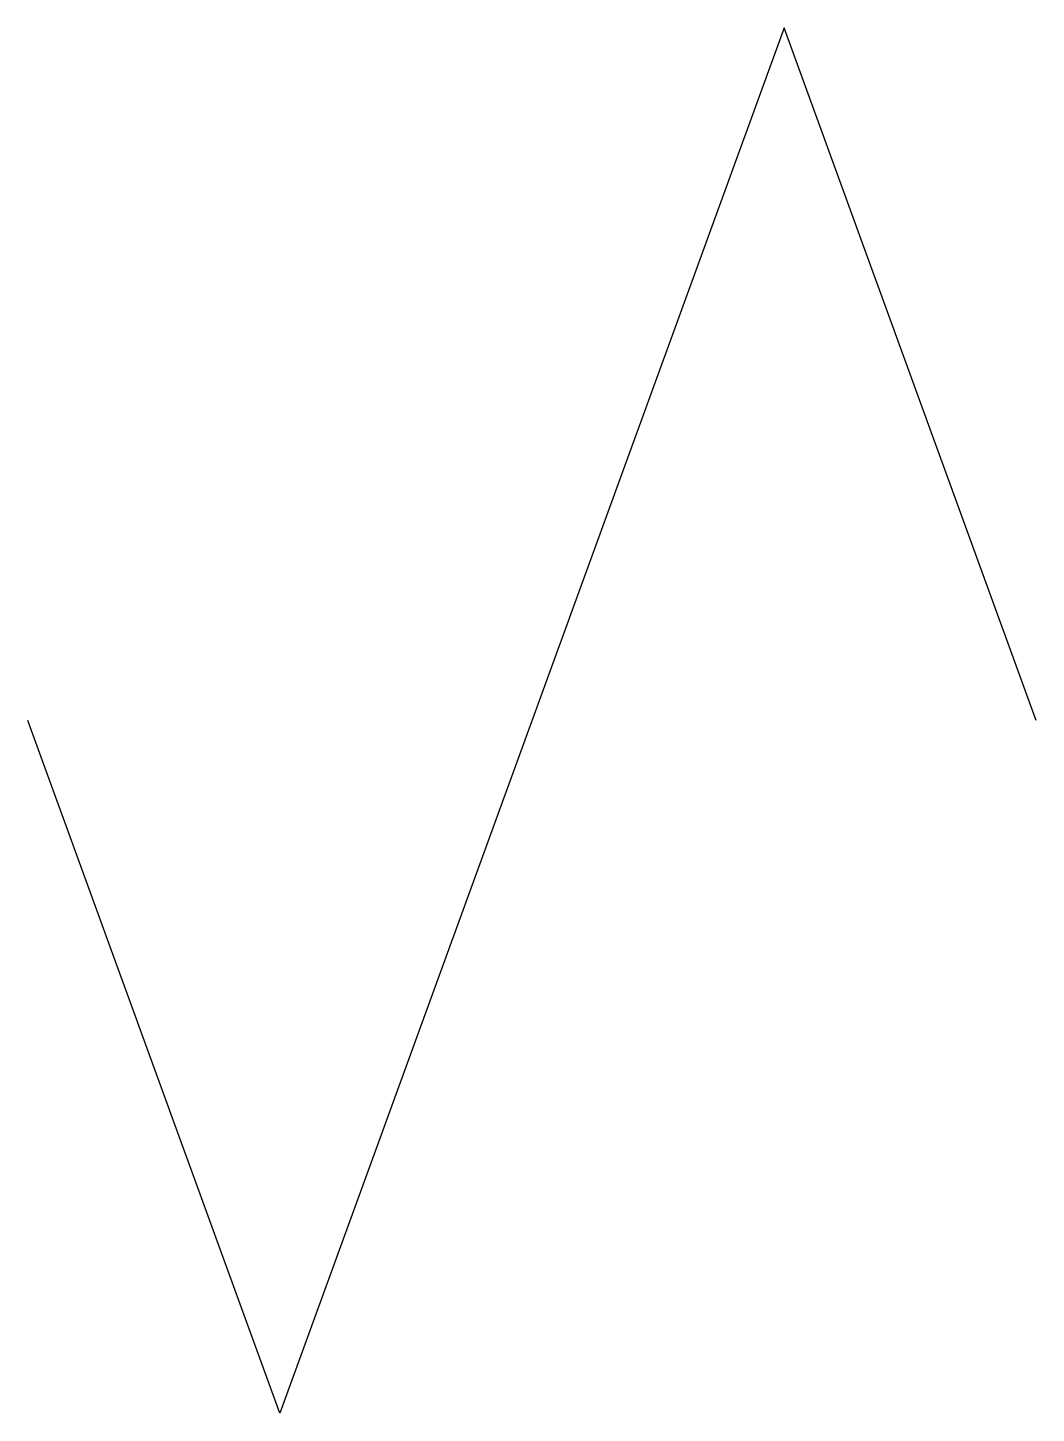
# Model space of a CAD drawing. Extents: x 5.81 to 6.81, y 2.83 to 4.2.
import ezdxf

# ---------------------------------------------------------------- set-up
doc = ezdxf.new("R2010")
doc.units = 0
doc.header["$MEASUREMENT"] = 0
doc.layers.get('0').update_dxf_attribs({"linetype": 'CONTINUOUS'})
doc.layers.get('DEFPOINTS').update_dxf_attribs({"linetype": 'CONTINUOUS'})

msp = doc.modelspace()

# ---------------------------------------------------------------- linework, layer by layer
msp.add_lwpolyline([(6.8087, 3.5125), (6.5587, 4.1993), (6.0587, 2.8256), (5.8087, 3.5125)])
at = {"layer": 'DEFPOINTS'}
for p in [(5.8087, 3.5125), (6.8087, 3.5125)]:
    msp.add_point(p, dxfattribs=at)

doc.saveas('drawing.dxf')
